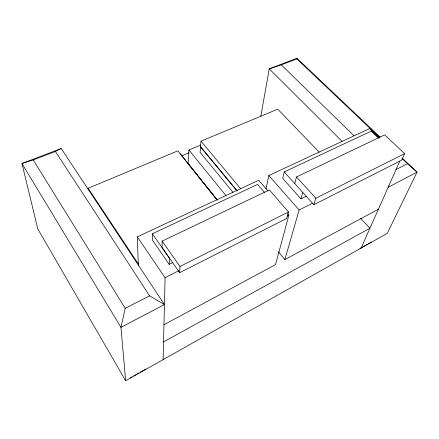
<?xml version="1.0" encoding="UTF-8"?>
<svg xmlns="http://www.w3.org/2000/svg" width="439" height="439" viewBox="0 0 439 439"><rect width="100%" height="100%" fill="white"/><g stroke="black" fill="none" stroke-linecap="round" stroke-linejoin="round"><path stroke-width="0.66" d="M162.15 241.126L162.046 247.558L179.633 272.712L286.771 218.419L288.5 211.955L269.398 189.911L162.15 241.126L179.99 266.462L179.633 272.712M163.132 359.629L165.086 277.689L137.292 236.851L258.725 180.253L268.037 191.036M172.862 262.511L169.196 264.333L169.394 258.127L152.36 233.767L257.616 184.413L264.744 192.716M200.881 144.991L188.924 150.012L188.106 163.44L217.146 199.822M319.153 152.113L277.755 109.168L200.996 141.188L200.096 152.338L233.043 192.37M379.598 137.434L296.852 58.919L296.912 58.25L269.255 68.841L260.799 116.297M388.427 185.96L388.164 187.288L417.05 172.143L402.157 158.024M266.001 188.841L268.833 175.545L369.429 128.654L379.274 138.005M125.647 380.75L37.781 228.884L21.95 163.506L33.232 159.966L125.219 308.326L120.961 327.351L125.647 380.75L387.324 233.301L417.05 172.143L401.899 158.594M378.495 138.181L371.136 131.184L284.263 171.918L282.7 178.443L300.951 198.872L306.477 196.129M294.745 183.579L296.495 176.972L384.663 134.866L404.615 153.634L401.68 160.191L313.808 204.722L284.263 171.918M287.55 213.628L288.884 215.17L275.516 264.64L163.966 324.723M300.951 198.872L302.778 192.452M278.348 251.657L284.862 259.608L299.146 209.99L312.552 203.219M313.808 204.722L315.844 198.219L404.615 153.634M361.11 248.073L399.825 161.086M130.334 377.787L132.068 376.81M133.802 375.839L138.998 372.909M140.151 372.261L145.929 369.007M359.914 248.479L361.05 247.837M362.186 247.201L367.306 244.314M368.442 243.672L371.29 242.07M163.555 341.921L369.94 228.231L360.573 218.254M284.862 259.608L378.396 209.233M164.444 304.556L120.961 327.351L21.95 163.506L61.18 148.492L164.444 304.556L149.595 295.837L55.396 151.471L33.232 159.966M55.396 151.471L61.18 148.492M125.219 308.326L149.595 295.837M395.973 169.597L407.348 163.769M165.086 277.689L179.112 270.605M287.051 216.092L288.884 215.17M179.99 266.462L288.5 211.955M181.318 156.021L188.896 152.821M88.404 190.114L88.162 188.249L177.844 150.84L217.129 200.069M342.058 141.358L269.255 68.841L281.317 64.873L296.852 58.919M296.912 58.25L380.317 137.319M281.317 64.873L353.905 135.684M296.495 176.972L315.844 198.219M268.833 175.545L299.146 209.99M200.996 141.188L240.742 188.781M237.104 190.894L200.546 146.796L237.076 190.899M188.924 150.012L225.964 195.629M180.215 153.672L217.234 200.047M169.196 264.333L152.393 240.138L152.36 233.767M88.162 188.249L138.373 264.042M137.292 236.851L138.34 265.343"/></g></svg>
